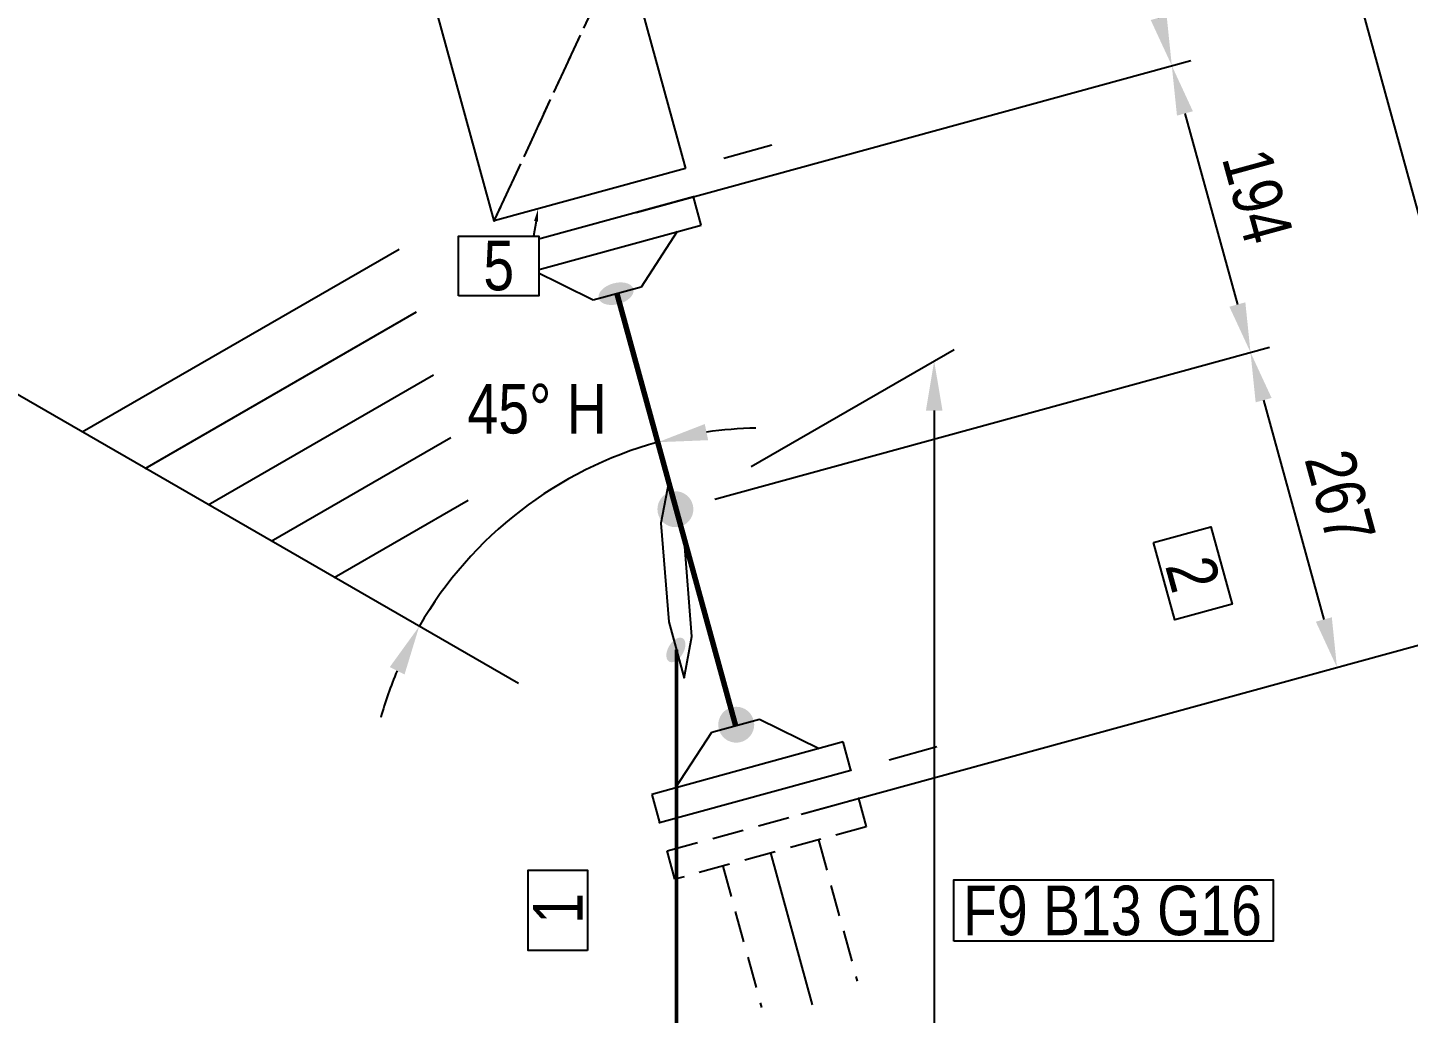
# Model space of a CAD drawing. Header units: millimetres. Extents: x 0 to 594, y 0 to 420.
# Drawn here: x 115.3 to 184.9, y 192.8 to 242.5 of the extents above; entities that cross this region are included whole.
import ezdxf
from ezdxf import colors
from ezdxf.entities.mleader import LeaderData, LeaderLine
from ezdxf.enums import TextEntityAlignment as Align
from ezdxf.math import Vec2, Vec3

# ---------------------------------------------------------------- set-up
doc = ezdxf.new("R2010")
doc.units = ezdxf.units.MM
doc.header["$LTSCALE"] = 0.25
for name, pattern in [('CENTER', [50.8, 31.75, -6.35, 6.35, -6.35]), ('DASHED2', [9.525, 6.35, -3.175]), ('HIDDEN2', [4.7625, 3.175, -1.5875])]:
    doc.linetypes.add(name, pattern=pattern)
for name, color, linetype in [('기울이기 상자', 7, 'Continuous'), ('기호', 4, 'Continuous'), ('밸브', 4, 'Continuous'), ('연속', 7, 'DASHED2'), ('열 추적 선', 7, 'CENTER'), ('용접', 1, 'Continuous'), ('주석', 7, 'Continuous'), ('치수', 1, 'Continuous')]:
    doc.layers.add(name, color=color, linetype=linetype)
doc.layers.add('파이프', color=3, linetype='Continuous', lineweight=70)
doc.layers.add('파이프 작은 보어', color=30, linetype='Continuous', lineweight=50)
doc.styles.add('AdskIsoAnnotation', font='arial.ttf', dxfattribs={"width": 0.8, "height": 1})
doc.styles.add('AdskIsoMetric', font='arial.ttf', dxfattribs={"width": 0.8, "height": 2.5})
doc.styles.add('AdskIsoMetric-30', font='arial.ttf', dxfattribs={"width": 0.8, "height": 2.5})
doc.styles.add('AdskIsoMetric30', font='arial.ttf', dxfattribs={"width": 0.8, "oblique": 30, "height": 2.5})
doc.styles.get("Standard").update_dxf_attribs({"font": 'arial.ttf'})
doc.dimstyles.new('AdskIsoMetric', dxfattribs={"dimtxt": 2.5, "dimasz": 2.5, "dimexe": 1, "dimexo": 2, "dimgap": 0.8, "dimtad": 1, "dimdec": 0, "dimrnd": 1, "dimzin": 0, "dimdsep": 46, "dimtxsty": 'AdskIsoMetric', "dimcen": 0, "dimclrt": 7, "dimadec": 0, "dimazin": 0, "dimtfac": 1, "dimtdec": 0, "dimtmove": 1, "dimatfit": 3, "dimfxl": 0, "dimfrac": 2, "dimtolj": 1, "dimtzin": 0, "dimarcsym": 0})

# ---------------------------------------------------------------- blocks, each defined once
blk = doc.blocks.new('끝 장비-1-Iso2DSkew90')
at = {"color": 0, "linetype": 'ByBlock', "lineweight": -2, "extrusion": (-0.213349, 0.777711, 0.59131)}
for p, q in [((-4.822, -1.323), (4.822, 1.323)), ((4.822, 1.323), (5.213, -0.103)), ((5.213, -0.103), (-4.431, -2.748)), ((-4.431, -2.748), (-4.822, -1.323)), ((2.802, -0.764), (4.757, -7.892)), ((-2.02, -2.087), (-0.064, -9.215))]:
    blk.add_line(p, q, dxfattribs=at)
blk = doc.blocks.new('개스킷-1-Iso2DSkew90')
at = {"color": 0, "linetype": 'ByBlock', "lineweight": -2, "extrusion": (-0.174755, 0.126967, 0.976391)}
for p in [(4.626, 2.036), (5.017, 0.61), (-5.017, -0.61), (-4.588, -2.177)]:
    blk.add_point(p, dxfattribs=at)
blk = doc.blocks.new('플랜지WN-1-Iso2DSkew90')
at = {"color": 0, "linetype": 'ByBlock', "lineweight": -2, "extrusion": (-0.213349, 0.777711, 0.59131)}
for p, q in [((-1.694, 1.451), (0.717, 2.113)), ((0.717, 2.113), (3.714, 0.636)), ((-3.519, -1.348), (-1.694, 1.451)), ((4.92, 0.966), (-4.724, -1.679)), ((5.311, -0.459), (4.92, 0.966)), ((-4.333, -3.105), (5.311, -0.459)), ((-4.724, -1.679), (-4.333, -3.105))]:
    blk.add_line(p, q, dxfattribs=at)
blk = doc.blocks.new('플랜지WN-2-Iso2DSkew90')
at = {"color": 0, "linetype": 'ByBlock', "lineweight": -2, "extrusion": (-0.213349, 0.777711, 0.59131)}
for p, q in [((4.333, 3.105), (-5.311, 0.459)), ((4.724, 1.679), (4.333, 3.105)), ((-4.92, -0.966), (4.724, 1.679)), ((3.519, 1.348), (1.694, -1.451)), ((-5.311, 0.459), (-4.92, -0.966)), ((-0.717, -2.113), (-3.714, -0.636)), ((1.694, -1.451), (-0.717, -2.113))]:
    blk.add_line(p, q, dxfattribs=at)
blk = doc.blocks.new('개스킷-2-Iso2DSkew90')
at = {"color": 0, "linetype": 'ByBlock', "lineweight": -2, "extrusion": (-0.174753, 0.12697, 0.976391)}
for p in [(4.588, 2.177), (5.017, 0.61), (-5.017, -0.61), (-4.626, -2.036)]:
    blk.add_point(p, dxfattribs=at)
blk = doc.blocks.new('필터-스트레이너-1-Iso2DSkew90')
at = {"color": 0, "linetype": 'ByBlock', "lineweight": -2, "extrusion": (-0.213349, 0.777711, 0.59131)}
for p, q in [((-6.386, 4.38), (3.258, 7.025)), ((-6.386, 4.38), (3.258, 7.025)), ((3.258, 7.025), (6.386, -4.38)), ((3.258, 7.025), (6.386, -4.38)), ((-3.258, -7.025), (-6.386, 4.38)), ((-3.258, -7.025), (-6.386, 4.38)), ((6.386, -4.38), (-3.258, -7.025)), ((6.386, -4.38), (-3.258, -7.025))]:
    blk.add_line(p, q, dxfattribs=at)
at = {"color": 0, "linetype": 'HIDDEN2', "lineweight": -2, "ltscale": 1.5, "extrusion": (-0.213349, 0.777711, 0.59131)}
blk.add_line((-3.258, -7.025), (3.258, 7.025), dxfattribs=at)
at = {"color": 0, "linetype": 'HIDDEN2', "lineweight": -2, "extrusion": (-0.213349, 0.777711, 0.59131)}
blk.add_line((-3.258, -7.025), (3.258, 7.025), dxfattribs=at)
blk = doc.blocks.new('*D102')
at = {"layer": 'Defpoints', "color": 0}
for p in [(147.042, 221.612), (138.163, 216.439), (135.013, 212.325), (152.333, 202.325)]:
    blk.add_point(p, dxfattribs=at)
at = {"layer": '치수', "color": 0, "lineweight": -2}
for start, end in [(91.00726, 98.1739), (105.34054, 150), (157.16664, 164.33329)]:
    blk.add_arc((152.333, 202.325), 20, start, end, dxfattribs=at)
at = {"layer": '치수', "color": 0}
for points in [[(149.575, 221.714), (149.405, 222.529), (147.042, 221.612)], [(133.527, 210.271), (134.274, 209.9), (135.013, 212.325)]]:
    blk.add_solid(points, dxfattribs=at)
at = {"layer": '치수', "color": 7, "insert": (140.954, 223.283), "char_height": 2.5, "attachment_point": 5, "style": 'AdskIsoMetric'}
blk.add_mtext('\\A1;45° H', dxfattribs=at)
blk = doc.blocks.new('*D103')
at = {"layer": 'Defpoints', "color": 0}
for p in [(149.744, 219.229), (160.966, 146.999), (147.976, 139.499)]:
    blk.add_point(p, dxfattribs=at)
at = {"layer": '치수', "color": 0, "lineweight": -2}
for p, q in [((151.744, 220.383), (161.966, 226.285)), ((160.966, 223.208), (160.966, 149.499)), ((149.976, 140.654), (161.966, 147.577))]:
    blk.add_line(p, q, dxfattribs=at)
at = {"layer": '치수', "color": 0}
for points in [[(160.55, 223.208), (161.383, 223.208), (160.966, 225.708)], [(160.55, 149.499), (161.383, 149.499), (160.966, 146.999)]]:
    blk.add_solid(points, dxfattribs=at)
at = {"layer": '치수', "color": 7, "insert": (158.7, 185.045), "char_height": 2.5, "attachment_point": 5, "rotation": 90, "style": 'AdskIsoMetric-30'}
blk.add_mtext('\\A1;443', dxfattribs=at)
blk = doc.blocks.new('*D109')
at = {"layer": 'Defpoints', "color": 0}
for p in [(140.099, 246.922), (172.941, 240.602), (144.01, 232.666)]:
    blk.add_point(p, dxfattribs=at)
at = {"layer": '치수', "color": 0, "lineweight": -2}
for p, q in [((142.028, 247.451), (169.994, 255.123)), ((169.691, 252.447), (172.28, 243.013)), ((145.939, 233.195), (173.905, 240.867))]:
    blk.add_line(p, q, dxfattribs=at)
at = {"layer": '치수', "color": 0}
for points in [[(170.093, 252.558), (169.29, 252.337), (169.03, 254.858)], [(172.681, 243.123), (171.878, 242.903), (172.941, 240.602)]]:
    blk.add_solid(points, dxfattribs=at)
at = {"layer": '치수', "color": 7, "insert": (173.252, 248.615), "char_height": 2.5, "attachment_point": 5, "rotation": 285.34054, "style": 'AdskIsoMetric'}
blk.add_mtext('\\A1;689', dxfattribs=at)
blk = doc.blocks.new('개스킷 해치 표식-4-Iso2DSkew90')
at = {"linetype": 'ByBlock', "lineweight": -2, "extrusion": (-0.213349, 0.777711, 0.59131)}
blk.add_line((0, 0), (2.411, 0.661), dxfattribs=at)
blk = doc.blocks.new('*D110')
at = {"layer": 'Defpoints', "color": 0}
for p in [(144.01, 232.666), (176.907, 226.145), (147.976, 218.208)]:
    blk.add_point(p, dxfattribs=at)
at = {"layer": '치수', "color": 0, "lineweight": -2}
for p, q in [((145.939, 233.195), (173.905, 240.867)), ((173.602, 238.191), (176.246, 228.556)), ((149.905, 218.737), (177.871, 226.409))]:
    blk.add_line(p, q, dxfattribs=at)
at = {"layer": '치수', "color": 0}
for points in [[(174.004, 238.301), (173.201, 238.081), (172.941, 240.602)], [(176.648, 228.666), (175.844, 228.445), (176.907, 226.145)]]:
    blk.add_solid(points, dxfattribs=at)
at = {"layer": '치수', "color": 7, "insert": (177.257, 234.013), "char_height": 2.5, "attachment_point": 5, "rotation": 285.34054, "style": 'AdskIsoMetric'}
blk.add_mtext('\\A1;194', dxfattribs=at)
blk = doc.blocks.new('*D111')
at = {"layer": 'Defpoints', "color": 0}
for p in [(147.976, 218.208), (181.264, 210.261), (152.333, 202.325)]:
    blk.add_point(p, dxfattribs=at)
at = {"layer": '치수', "color": 0, "lineweight": -2}
for p, q in [((149.905, 218.737), (177.871, 226.409)), ((177.568, 223.734), (180.603, 212.672)), ((154.262, 202.854), (182.229, 210.526))]:
    blk.add_line(p, q, dxfattribs=at)
at = {"layer": '치수', "color": 0}
for points in [[(177.97, 223.844), (177.167, 223.623), (176.907, 226.145)], [(181.005, 212.783), (180.201, 212.562), (181.264, 210.261)]]:
    blk.add_solid(points, dxfattribs=at)
at = {"layer": '치수', "color": 7, "insert": (181.419, 218.843), "char_height": 2.5, "attachment_point": 5, "rotation": 285.34054, "style": 'AdskIsoMetric'}
blk.add_mtext('\\A1;267', dxfattribs=at)
blk = doc.blocks.new('개스킷 해치 표식-5-Iso2DSkew90')
at = {"linetype": 'ByBlock', "lineweight": -2, "extrusion": (-0.213349, 0.777711, 0.59131)}
blk.add_line((0, 0), (2.411, 0.661), dxfattribs=at)
blk = doc.blocks.new('*D112')
at = {"layer": 'Defpoints', "color": 0}
for p in [(123.414, 307.743), (190.908, 212.907), (152.333, 202.325)]:
    blk.add_point(p, dxfattribs=at)
at = {"layer": '치수', "color": 0, "lineweight": -2}
for p, q in [((125.343, 308.272), (162.953, 318.59)), ((162.65, 315.914), (190.247, 215.318)), ((154.262, 202.854), (191.872, 213.172))]:
    blk.add_line(p, q, dxfattribs=at)
at = {"layer": '치수', "color": 0}
for points in [[(163.052, 316.024), (162.248, 315.804), (161.989, 318.325)], [(190.648, 215.428), (189.845, 215.208), (190.908, 212.907)]]:
    blk.add_solid(points, dxfattribs=at)
at = {"layer": '치수', "color": 7, "insert": (178.782, 266.256), "char_height": 2.5, "attachment_point": 5, "rotation": 285.34054, "style": 'AdskIsoMetric'}
blk.add_mtext('\\A1;2206', dxfattribs=at)
blk = doc.blocks.new('개스킷 해치 표식-6-Iso2DSkew90')
at = {"linetype": 'ByBlock', "lineweight": -2, "extrusion": (-0.213349, 0.777711, 0.59131)}
blk.add_line((0, 0), (2.411, 0.661), dxfattribs=at)
blk = doc.blocks.new('*D133')
at = {"layer": 'Defpoints', "color": 0}
for p in [(46.578, 263.382), (46.579, 263.382), (152.333, 202.325)]:
    blk.add_point(p, dxfattribs=at)
at = {"layer": '치수', "color": 7, "insert": (93.713, 229.538), "char_height": 2.5, "attachment_point": 5, "rotation": 330, "style": 'AdskIsoMetric30'}
blk.add_mtext('\\A1;1560', dxfattribs=at)
blk = doc.blocks.new('Olet1-1-Iso2DSkew90')
at = {"color": 0, "linetype": 'ByBlock', "lineweight": -2, "extrusion": (-0.987688, -0.090318, 0.127728)}
for p, q in [((-0.391, 1.425), (-0.782, -0.684)), ((0.391, -1.426), (-0.391, 1.425)), ((-0.782, -0.684), (-0.391, -5.646)), ((0.782, -6.387), (0.391, -1.426)), ((-0.391, -5.646), (0.391, -8.497)), ((0.391, -8.497), (0.782, -6.387))]:
    blk.add_line(p, q, dxfattribs=at)
blk = doc.blocks.new('Buttweld')
at = {"lineweight": -2}
blk.add_hatch(color=0, dxfattribs=at).paths.add_polyline_path([(0.044, -0.0026), (0.0433, 0.0053), (0.0413, 0.0129), (0.0379, 0.02), (0.0334, 0.0265), (0.0278, 0.0321), (0.0214, 0.0366), (0.0142, 0.0399), (0.0066, 0.042), (-0.0013, 0.0427), (-0.0091, 0.042), (-0.0168, 0.0399), (-0.0239, 0.0366), (-0.0304, 0.0321), (-0.036, 0.0265), (-0.0405, 0.02), (-0.0438, 0.0129), (-0.0459, 0.0053), (-0.0466, -0.0026), (-0.0459, -0.0105), (-0.0438, -0.0181), (-0.0405, -0.0252), (-0.036, -0.0317), (-0.0304, -0.0373), (-0.0239, -0.0418), (-0.0168, -0.0452), (-0.0091, -0.0472), (-0.0013, -0.0479), (0.0066, -0.0472), (0.0142, -0.0452), (0.0214, -0.0418), (0.0278, -0.0373), (0.0334, -0.0317), (0.0379, -0.0252), (0.0413, -0.0181), (0.0433, -0.0105)], is_closed=False, flags=0)
blk = doc.blocks.new('Weld-2-IsoRight')
blk.add_hatch(color=256).paths.add_polyline_path([(-0.0311, 0.0201), (-0.0306, 0.0134), (-0.0292, 0.0063), (-0.0268, -0.0009), (-0.0236, -0.008), (-0.0197, -0.0148), (-0.0151, -0.0212), (-0.01, -0.0268), (-0.0047, -0.0316), (0.0009, -0.0354), (0.0065, -0.038), (0.0119, -0.0395), (0.0169, -0.0397), (0.0215, -0.0386), (0.0254, -0.0363), (0.0286, -0.0329), (0.031, -0.0284), (0.0324, -0.023), (0.0329, -0.0169), (0.0324, -0.0102), (0.031, -0.0031), (0.0286, 0.0041), (0.0254, 0.0112), (0.0215, 0.018), (0.0169, 0.0244), (0.0119, 0.03), (0.0065, 0.0348), (0.0009, 0.0386), (-0.0047, 0.0412), (-0.01, 0.0427), (-0.0151, 0.0429), (-0.0197, 0.0418), (-0.0236, 0.0395), (-0.0268, 0.0361), (-0.0292, 0.0316), (-0.0306, 0.0262)], is_closed=False, flags=0)
blk = doc.blocks.new('Weld-1-Iso2DSkew90')
blk.add_hatch(color=256).paths.add_polyline_path([(0.087, -0.516), (0.237, -0.466), (0.378, -0.402), (0.505, -0.327), (0.616, -0.241), (0.706, -0.148), (0.773, -0.05), (0.815, 0.049), (0.83, 0.147), (0.819, 0.24), (0.781, 0.326), (0.718, 0.403), (0.631, 0.466), (0.524, 0.516), (0.399, 0.55), (0.26, 0.568), (0.111, 0.568), (-0.042, 0.551), (-0.196, 0.517), (-0.345, 0.468), (-0.486, 0.404), (-0.614, 0.328), (-0.724, 0.242), (-0.814, 0.149), (-0.881, 0.052), (-0.923, -0.048), (-0.939, -0.145), (-0.928, -0.239), (-0.89, -0.325), (-0.826, -0.401), (-0.74, -0.465), (-0.632, -0.515), (-0.507, -0.549), (-0.368, -0.566), (-0.22, -0.566), (-0.066, -0.549)], is_closed=False, flags=0)
blk = doc.blocks.new('AnnoRect')
at = {"color": 0, "linetype": 'ByBlock', "lineweight": -2}
blk.add_wipeout([(-0.8095, -0.6), (-0.8095, 0.6), (0.8095, 0.6), (0.8095, -0.6)], dxfattribs=at)
blk.add_lwpolyline([(-0.8095, -0.6), (-0.8095, 0.6), (0.8095, 0.6), (0.8095, -0.6)], close=True, dxfattribs=at)
at = {"color": 0, "linetype": 'ByBlock', "lineweight": -2, "style": 'AdskIsoAnnotation', "width": 0.8}
blk.add_attdef('XX', text='', height=1, dxfattribs=at).set_placement((0, 0), align=Align.MIDDLE_CENTER)

msp = doc.modelspace()

# ---------------------------------------------------------------- hatches: boundary and pattern name
at = {"layer": '기울이기 상자'}
h = msp.add_hatch(dxfattribs=at)
h.set_pattern_fill('LINE', color=256, angle=30, style=0)
h.paths.add_polyline_path([(131.294, 214.471), (116.654, 222.924), (133.625, 232.722), (137.628, 218.128)], flags=0)

# ---------------------------------------------------------------- linework, layer by layer
msp.add_lwpolyline([(140.012, 209.438), (46.579, 263.382), (114.462, 302.575)], dxfattribs=at)
at = {"layer": '파이프'}
msp.add_lwpolyline([(150.964, 207.314), (144.988, 229.101)], dxfattribs=at)
at = {"layer": '파이프 작은 보어'}
msp.add_lwpolyline([(147.976, 186.035), (147.976, 211.137)], dxfattribs=at)

# ---------------------------------------------------------------- block references
at = {"layer": '기호'}
for name, p in [('필터-스트레이너-1-Iso2DSkew90', (142.054, 239.794)), ('Olet1-1-Iso2DSkew90', (147.976, 218.208))]:
    msp.add_blockref(name, p, dxfattribs=at)
at = {"layer": '밸브'}
for name, p in [('개스킷-2-Iso2DSkew90', (143.814, 233.378)), ('플랜지WN-2-Iso2DSkew90', (144.499, 230.884)), ('플랜지WN-1-Iso2DSkew90', (151.453, 205.532)), ('개스킷-1-Iso2DSkew90', (152.138, 203.038))]:
    msp.add_blockref(name, p, dxfattribs=at)
at = {"layer": '연속'}
msp.add_blockref('끝 장비-1-Iso2DSkew90', (152.333, 202.325), dxfattribs=at)
at = {"layer": '용접'}
msp.add_blockref('Weld-1-Iso2DSkew90', (144.988, 229.101), dxfattribs=at)
for name, p, xscale, yscale, zscale, rotation in [('Buttweld', (147.976, 218.208), 20, 20, 20, 270.0000000010522), ('Weld-2-IsoRight', (147.976, 211.137), 15, 15, 15, 120.0000247513042), ('Buttweld', (150.964, 207.314), 20, 20, 20, 180.0000139768769)]:
    msp.add_blockref(name, p, dxfattribs=dict(at, xscale=xscale, yscale=yscale, zscale=zscale, rotation=rotation))
at = {"layer": '주석'}
ref = msp.add_blockref('AnnoRect', (142, 198), dxfattribs=dict(at, xscale=2.500000000000001, yscale=2.500000000000001, zscale=2.500000000000001, rotation=90.00004729178093))
ref.add_attrib('XX_001', '1', (143.255, 197.327), dxfattribs={"layer": '0', "color": 0, "linetype": 'ByBlock', "lineweight": -2, "height": 2.5, "rotation": 90.00005, "style": 'AdskIsoAnnotation', "width": 0.8})
at = {"layer": '치수'}
for name, p in [('개스킷 해치 표식-4-Iso2DSkew90', (150.369, 235.943)), ('개스킷 해치 표식-5-Iso2DSkew90', (158.693, 205.602)), ('개스킷 해치 표식-6-Iso2DSkew90', (158.693, 205.602))]:
    msp.add_blockref(name, p, dxfattribs=at)

# ---------------------------------------------------------------- dimensions: what is measured, and where the dimension line sits
for base, p1, p2, angle, text, override, picture, middle in [((190.908, 212.907), (123.414, 307.743), (152.333, 202.325), 285.34054, '2206', {"dimtad": 0, "dimlfac": 20.180843, "dimtxsty": 'AdskIsoMetric', "dimse1": 0, "dimse2": 0, "dimsd1": 0, "dimsd2": 0, "dimtmove": 1}, '*D112', (178.782, 266.256)), ((46.578, 263.382), (152.333, 202.325), (46.579, 263.382), 150, '1560', {"dimtad": 0, "dimlfac": 12.774024, "dimtxsty": 'AdskIsoMetric30', "dimse1": 1, "dimse2": 1, "dimsd1": 1, "dimsd2": 1, "dimtmove": 2}, '*D133', (93.713, 229.538)), ((172.941, 240.602), (140.099, 246.922), (144.01, 232.666), 285.34054, '689', {"dimtad": 0, "dimlfac": 46.574561, "dimtxsty": 'AdskIsoMetric', "dimse1": 0, "dimse2": 0, "dimsd1": 0, "dimsd2": 0, "dimtmove": 1}, '*D109', (173.252, 248.615)), ((176.907, 226.145), (144.01, 232.666), (147.976, 218.208), 285.34054, '194', {"dimtad": 0, "dimlfac": 12.947754, "dimtxsty": 'AdskIsoMetric', "dimse1": 0, "dimse2": 0, "dimsd1": 0, "dimsd2": 0, "dimtmove": 1}, '*D110', (177.257, 234.013)), ((181.264, 210.261), (147.976, 218.208), (152.333, 202.325), 285.34054, '267', {"dimtad": 0, "dimlfac": 16.182668, "dimtxsty": 'AdskIsoMetric', "dimse1": 0, "dimse2": 0, "dimsd1": 0, "dimsd2": 0, "dimtmove": 1}, '*D111', (181.419, 218.843)), ((160.966, 146.999), (149.744, 219.229), (147.976, 139.499), 270.00005, '443', {"dimtad": 0, "dimlfac": 5.560277, "dimtxsty": 'AdskIsoMetric-30', "dimse1": 0, "dimse2": 0, "dimsd1": 0, "dimsd2": 0, "dimtmove": 1}, '*D103', (158.7, 185.045))]:
    dim = msp.add_linear_dim(base=base, p1=p1, p2=p2, angle=angle, text=text, dimstyle='AdskIsoMetric', override=override, dxfattribs=at)
    dim.commit()
    dim.dimension.update_dxf_attribs({"geometry": picture, "text_midpoint": middle, "dimtype": 160})
dim = msp.add_angular_dim_3p(base=(138.163, 216.439), center=(152.333, 202.325), p1=(135.013, 212.325), p2=(147.042, 221.612), text='45° H', dimstyle='AdskIsoMetric', override={"dimexe": 20, "dimexo": 0, "dimtad": 4, "dimtih": 0, "dimse1": 1, "dimse2": 1, "dimsd1": 0, "dimsd2": 0}, dxfattribs=at)
dim.commit()
dim.dimension.update_dxf_attribs({"geometry": '*D102', "text_midpoint": (140.954, 223.283), "dimtype": 165})

# ---------------------------------------------------------------- leaders
at = {"layer": '주석'}
ml = msp.add_multileader_mtext('Standard', dxfattribs=at)
ml.set_content('')
ml.set_leader_properties()
ml.build(insert=Vec2(0, 0))
ml.multileader.update_dxf_attribs({"dogleg_length": 0, "arrow_head_size": 0.626})
ctx = ml.context
ctx.base_point, ctx.arrow_head_size = Vec3(140.778, 232), 0.626
notes = []
notes.append((ctx, [(0, (1, 1, 0), (140.778, 232), (-1, 0), 0, [(0, [(141.003, 233.373)], 0, [])])]))
ctx.mtext, ml.multileader.dxf.content_type = None, 0
for ctx, leaders in notes:
    for number, flags, end, landing, length, lines in leaders:
        leader = LeaderData()
        leader.index, (leader.has_last_leader_line, leader.has_dogleg_vector, leader.attachment_direction) = number, flags
        leader.last_leader_point, leader.dogleg_vector, leader.dogleg_length = Vec3(end), Vec3(landing), length
        for number, points, colour, breaks in lines:
            line = LeaderLine()
            line.index, line.vertices, line.color, line.breaks = number, Vec3.list(points), colors.encode_raw_color(colour), breaks
            leader.lines.append(line)
        ctx.leaders.append(leader)

# ---------------------------------------------------------------- next in the draw order: block references
ref = msp.add_blockref('AnnoRect', (139.024, 230.5), dxfattribs=dict(at, xscale=2.5, yscale=2.5, zscale=2.5))
ref.add_attrib('XX_001', '5', (138.245, 229.271), dxfattribs={"layer": '0', "color": 0, "linetype": 'ByBlock', "lineweight": -2, "height": 2.5, "style": 'AdskIsoAnnotation', "width": 0.8})
ref = msp.add_blockref('AnnoRect', (174, 215), dxfattribs=dict(at, xscale=2.5, yscale=2.5, zscale=2.5, rotation=285.3405424845513))
ref.add_attrib('XX_001', '2', (172.593, 215.386), dxfattribs={"layer": '0', "color": 0, "linetype": 'ByBlock', "lineweight": -2, "height": 2.5, "rotation": 285.34054, "style": 'AdskIsoAnnotation', "width": 0.8})
ref = msp.add_blockref('AnnoRect', (170, 198), dxfattribs=dict(at, xscale=9.945571955719558, yscale=2.586971350613916, zscale=2.5))
ref.add_attrib('XX_001', 'F9 B13 G16', (162.417, 196.751), dxfattribs={"layer": '0', "color": 0, "linetype": 'ByBlock', "lineweight": -2, "height": 2.5, "style": 'AdskIsoAnnotation', "width": 0.8})

# ---------------------------------------------------------------- next in the draw order: linework, layer by layer
at = {"layer": '열 추적 선', "color": 1}
msp.add_line((152.724, 200.899), (167.287, 147.816), dxfattribs=at)

doc.saveas('drawing.dxf')
